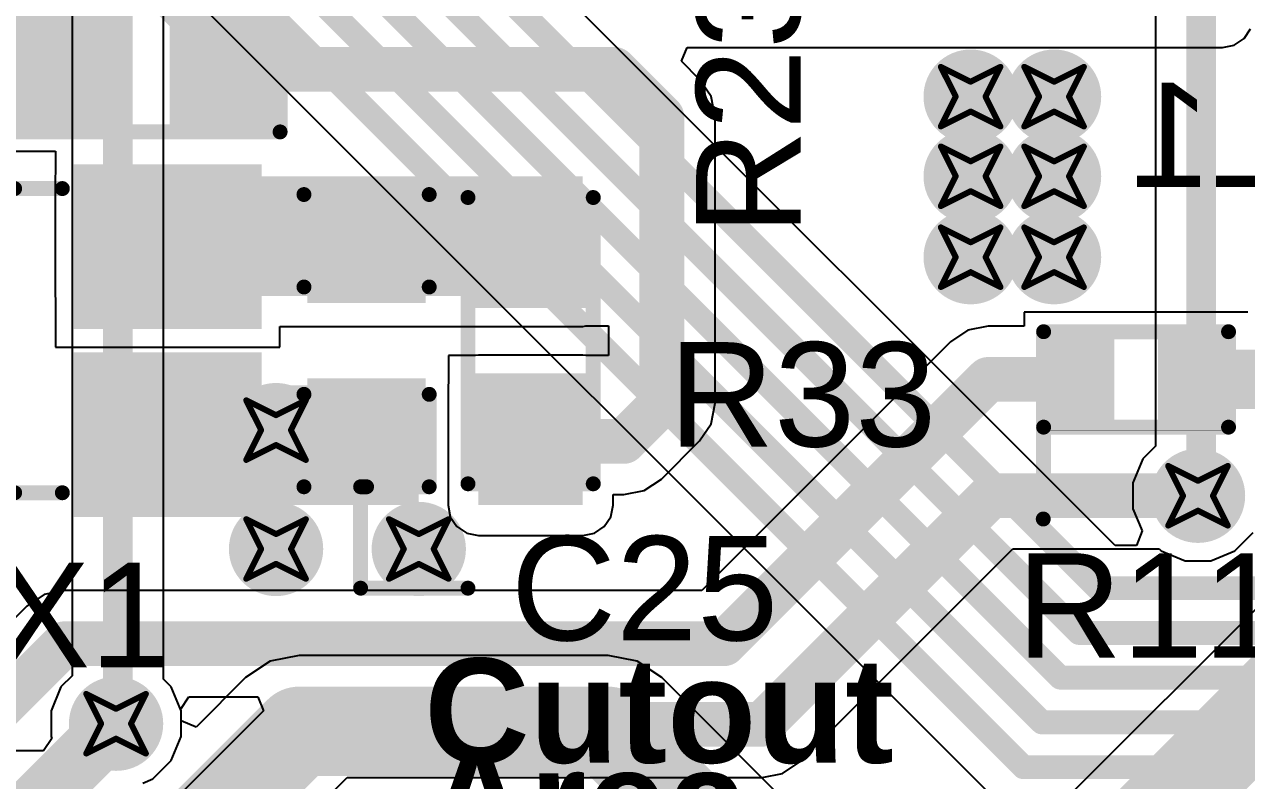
# Model space of a CAD drawing. Header units: inches. Extents: x -0.8 to 12, y -0.1 to 3.7.
# Drawn here: x 0.3073 to 0.717, y 0.0645 to 0.318 of the extents above; entities that cross this region are included whole.
import ezdxf

# ---------------------------------------------------------------- set-up
doc = ezdxf.new("R2010")
doc.units = ezdxf.units.IN
doc.header["$MEASUREMENT"] = 0
for name, color, linetype in [('Bottom Layer', 5, 'Continuous'), ('Bottom Overlay', 54, 'Continuous'), ('Bottom Solder', 6, 'Continuous'), ('Drill Drawing', 1, 'Continuous'), ('Top Layer', 1, 'Continuous'), ('Top Overlay', 2, 'Continuous'), ('Top Paste', 8, 'Continuous'), ('Top Solder', 216, 'Continuous'), ('Via Holes', 16, 'Continuous')]:
    doc.layers.add(name, color=color, linetype=linetype)
doc.styles.add('Arial', font='', dxfattribs={"height": 0.2})
doc.styles.add('Arial_Bold', font='', dxfattribs={"height": 0.2})
doc.styles.get('Arial').set_extended_font_data('Arial')
doc.styles.get('Arial_Bold').set_extended_font_data('Arial', bold=True)

# ---------------------------------------------------------------- blocks, each defined once
blk = doc.blocks.new('R___0402_4')
at = {"layer": 'Top Layer'}
for points in [[(-0.0275, -0.0125), (-0.0275, 0.0125), (-0.0095, 0.0125), (-0.0095, -0.0125)], [(0.0095, -0.0125), (0.0095, 0.0125), (0.0275, 0.0125), (0.0275, -0.0125)]]:
    blk.add_hatch(color=1, dxfattribs=at).paths.add_polyline_path(points)
at = {"layer": 'Top Paste'}
for points in [[(-0.0275, -0.0125), (-0.0275, 0.0125), (-0.0095, 0.0125), (-0.0095, -0.0125)], [(0.0095, -0.0125), (0.0095, 0.0125), (0.0275, 0.0125), (0.0275, -0.0125)]]:
    blk.add_hatch(color=8, dxfattribs=at).paths.add_polyline_path(points)
at = {"layer": 'Top Solder'}
for points in [[(-0.02967, -0.01467), (-0.02967, 0.01467), (-0.00733, 0.01467), (-0.00733, -0.01467)], [(0.00733, -0.01467), (0.00733, 0.01467), (0.02967, 0.01467), (0.02967, -0.01467)]]:
    blk.add_hatch(color=216, dxfattribs=at).paths.add_polyline_path(points)
at = {"layer": 'Top Overlay'}
for points, const_width in [([(-0.031, 0.016), (0.031, 0.016)], 0.005), ([(-0.031, -0.016), (-0.031, 0.016)], 0.005), ([(0.031, -0.016), (0.031, 0.016)], 0.005), ([(-0.031, -0.016), (0.031, -0.016)], 0.005), ([(-0.032, -0.017), (0.032, -0.017)], 0.000127)]:
    blk.add_lwpolyline(points, dxfattribs=dict(at, const_width=const_width))
for points, const_width in [([(-0.03225, 0.016, 1), (-0.02975, 0.016, 1)], 0.0025), ([(-0.03225, 0.016, 1), (-0.02975, 0.016, 1)], 0.0025), ([(0.02975, 0.016, 1), (0.03225, 0.016, 1)], 0.0025), ([(0.02975, 0.016, 1), (0.03225, 0.016, 1)], 0.0025), ([(-0.03225, -0.016, 1), (-0.02975, -0.016, 1)], 0.0025), ([(-0.03225, -0.016, 1), (-0.02975, -0.016, 1)], 0.0025), ([(0.02975, -0.016, 1), (0.03225, -0.016, 1)], 0.0025), ([(0.02975, -0.016, 1), (0.03225, -0.016, 1)], 0.0025), ([(-0.03203, -0.017, 1), (-0.03197, -0.017, 1)], 0.0000635), ([(0.03197, -0.017, 1), (0.03203, -0.017, 1)], 0.0000635)]:
    blk.add_lwpolyline(points, format="xyb", close=True, dxfattribs=dict(at, const_width=const_width))
blk = doc.blocks.new('NX3225GA_25MHZ_STD_CRG_2_18')
at = {"layer": 'Top Layer'}
for points in [[(-0.07087, 0.05512), (-0.01575, 0.05512), (-0.01575, 0.00787), (-0.07087, 0.00787)], [(0.01575, 0.05512), (0.07087, 0.05512), (0.07087, 0.00787), (0.01575, 0.00787)], [(-0.07087, -0.00787), (-0.01575, -0.00787), (-0.01575, -0.05512), (-0.07087, -0.05512)], [(0.01575, -0.00787), (0.07087, -0.00787), (0.07087, -0.05512), (0.01575, -0.05512)]]:
    blk.add_hatch(color=1, dxfattribs=at).paths.add_polyline_path(points)
at = {"layer": 'Top Paste'}
for points in [[(-0.07087, 0.05512), (-0.01575, 0.05512), (-0.01575, 0.00787), (-0.07087, 0.00787)], [(0.01575, 0.05512), (0.07087, 0.05512), (0.07087, 0.00787), (0.01575, 0.00787)], [(-0.07087, -0.00787), (-0.01575, -0.00787), (-0.01575, -0.05512), (-0.07087, -0.05512)], [(0.01575, -0.00787), (0.07087, -0.00787), (0.07087, -0.05512), (0.01575, -0.05512)]]:
    blk.add_hatch(color=8, dxfattribs=at).paths.add_polyline_path(points)
at = {"layer": 'Top Solder'}
for points in [[(-0.07487, 0.05912), (-0.01175, 0.05912), (-0.01175, 0.00387), (-0.07487, 0.00387)], [(0.01175, 0.05912), (0.07487, 0.05912), (0.07487, 0.00387), (0.01175, 0.00387)], [(-0.07487, -0.00387), (-0.01175, -0.00387), (-0.01175, -0.05912), (-0.07487, -0.05912)], [(0.01175, -0.00387), (0.07487, -0.00387), (0.07487, -0.05912), (0.01175, -0.05912)]]:
    blk.add_hatch(color=216, dxfattribs=at).paths.add_polyline_path(points)
at = {"layer": 'Top Overlay', "const_width": 0.005}
for points in [[(-0.008, 0.051), (0.008, 0.051)], [(-0.08241, -0.02694), (-0.07741, -0.03194)], [(-0.08241, -0.03694), (-0.08241, -0.02694)], [(-0.08241, -0.03694), (-0.07741, -0.03194)], [(-0.008, -0.051), (0.008, -0.051)]]:
    blk.add_lwpolyline(points, dxfattribs=at)
at = {"layer": 'Top Overlay', "const_width": 0.0025}
for points in [[(-0.00925, 0.051, 1), (-0.00675, 0.051, 1)], [(0.00675, 0.051, 1), (0.00925, 0.051, 1)], [(-0.08366, -0.02694, 1), (-0.08116, -0.02694, 1)], [(-0.08366, -0.02694, 1), (-0.08116, -0.02694, 1)], [(-0.07866, -0.03194, 1), (-0.07616, -0.03194, 1)], [(-0.07866, -0.03194, 1), (-0.07616, -0.03194, 1)], [(-0.08366, -0.03694, 1), (-0.08116, -0.03694, 1)], [(-0.08366, -0.03694, 1), (-0.08116, -0.03694, 1)], [(-0.00925, -0.051, 1), (-0.00675, -0.051, 1)], [(0.00675, -0.051, 1), (0.00925, -0.051, 1)]]:
    blk.add_lwpolyline(points, format="xyb", close=True, dxfattribs=at)
blk = doc.blocks.new('RES_0603_24')
at = {"layer": 'Top Layer'}
for points in [[(-0.015, 0.0175), (-0.015, -0.0175), (-0.045, -0.0175), (-0.045, 0.0175)], [(0.045, 0.0175), (0.045, -0.0175), (0.015, -0.0175), (0.015, 0.0175)]]:
    blk.add_hatch(color=1, dxfattribs=at).paths.add_polyline_path(points)
at = {"layer": 'Top Paste'}
for points in [[(-0.015, 0.0175), (-0.015, -0.0175), (-0.045, -0.0175), (-0.045, 0.0175)], [(0.045, 0.0175), (0.045, -0.0175), (0.015, -0.0175), (0.015, 0.0175)]]:
    blk.add_hatch(color=8, dxfattribs=at).paths.add_polyline_path(points)
at = {"layer": 'Top Solder'}
for points in [[(-0.011, 0.0215), (-0.011, -0.0215), (-0.049, -0.0215), (-0.049, 0.0215)], [(0.049, 0.0215), (0.049, -0.0215), (0.011, -0.0215), (0.011, 0.0215)]]:
    blk.add_hatch(color=216, dxfattribs=at).paths.add_polyline_path(points)
at = {"layer": 'Top Overlay', "const_width": 0.005}
for points in [[(0.048, 0.021), (-0.048, 0.021)], [(-0.048, -0.021), (-0.048, 0.021)], [(0.048, -0.021), (0.048, 0.021)], [(0.048, -0.021), (-0.048, -0.021)]]:
    blk.add_lwpolyline(points, dxfattribs=at)
at = {"layer": 'Top Overlay', "const_width": 0.0025}
for points in [[(-0.04925, 0.021, 1), (-0.04675, 0.021, 1)], [(-0.04925, 0.021, 1), (-0.04675, 0.021, 1)], [(0.04675, 0.021, 1), (0.04925, 0.021, 1)], [(0.04675, 0.021, 1), (0.04925, 0.021, 1)], [(-0.04925, -0.021, 1), (-0.04675, -0.021, 1)], [(-0.04925, -0.021, 1), (-0.04675, -0.021, 1)], [(0.04675, -0.021, 1), (0.04925, -0.021, 1)], [(0.04675, -0.021, 1), (0.04925, -0.021, 1)]]:
    blk.add_lwpolyline(points, format="xyb", close=True, dxfattribs=at)
blk = doc.blocks.new('RES_0603_25')
at = {"layer": 'Top Layer'}
for points in [[(-0.015, 0.0175), (-0.015, -0.0175), (-0.045, -0.0175), (-0.045, 0.0175)], [(0.045, 0.0175), (0.045, -0.0175), (0.015, -0.0175), (0.015, 0.0175)]]:
    blk.add_hatch(color=1, dxfattribs=at).paths.add_polyline_path(points)
at = {"layer": 'Top Paste'}
for points in [[(-0.015, 0.0175), (-0.015, -0.0175), (-0.045, -0.0175), (-0.045, 0.0175)], [(0.045, 0.0175), (0.045, -0.0175), (0.015, -0.0175), (0.015, 0.0175)]]:
    blk.add_hatch(color=8, dxfattribs=at).paths.add_polyline_path(points)
at = {"layer": 'Top Solder'}
for points in [[(-0.011, 0.0215), (-0.011, -0.0215), (-0.049, -0.0215), (-0.049, 0.0215)], [(0.049, 0.0215), (0.049, -0.0215), (0.011, -0.0215), (0.011, 0.0215)]]:
    blk.add_hatch(color=216, dxfattribs=at).paths.add_polyline_path(points)
at = {"layer": 'Top Overlay', "const_width": 0.005}
for points in [[(-0.048, 0.021), (0.048, 0.021)], [(-0.048, -0.021), (-0.048, 0.021)], [(0.048, -0.021), (0.048, 0.021)], [(-0.048, -0.021), (0.048, -0.021)]]:
    blk.add_lwpolyline(points, dxfattribs=at)
at = {"layer": 'Top Overlay', "const_width": 0.0025}
for points in [[(-0.04925, 0.021, 1), (-0.04675, 0.021, 1)], [(-0.04925, 0.021, 1), (-0.04675, 0.021, 1)], [(0.04675, 0.021, 1), (0.04925, 0.021, 1)], [(0.04675, 0.021, 1), (0.04925, 0.021, 1)], [(-0.04925, -0.021, 1), (-0.04675, -0.021, 1)], [(-0.04925, -0.021, 1), (-0.04675, -0.021, 1)], [(0.04675, -0.021, 1), (0.04925, -0.021, 1)], [(0.04675, -0.021, 1), (0.04925, -0.021, 1)]]:
    blk.add_lwpolyline(points, format="xyb", close=True, dxfattribs=at)
blk = doc.blocks.new('MINI_PCIE_PAD_54')
at = {"layer": 'Top Overlay', "style": 'Arial_Bold'}
for s, p in [('Cutout', (0.25632, 0.14526)), ('Area', (0.25632, 0.11485))]:
    blk.add_text(s, height=0.035, rotation=360, dxfattribs=at).set_placement(p)
blk = doc.blocks.new('CAP_0603_60')
at = {"layer": 'Top Layer'}
for points in [[(-0.015, 0.0175), (-0.015, -0.0175), (-0.045, -0.0175), (-0.045, 0.0175)], [(0.045, 0.0175), (0.045, -0.0175), (0.015, -0.0175), (0.015, 0.0175)]]:
    blk.add_hatch(color=1, dxfattribs=at).paths.add_polyline_path(points)
at = {"layer": 'Top Paste'}
for points in [[(-0.015, 0.0175), (-0.015, -0.0175), (-0.045, -0.0175), (-0.045, 0.0175)], [(0.045, 0.0175), (0.045, -0.0175), (0.015, -0.0175), (0.015, 0.0175)]]:
    blk.add_hatch(color=8, dxfattribs=at).paths.add_polyline_path(points)
at = {"layer": 'Top Solder'}
for points in [[(-0.01264, 0.01986), (-0.01264, -0.01986), (-0.04736, -0.01986), (-0.04736, 0.01986)], [(0.04736, 0.01986), (0.04736, -0.01986), (0.01264, -0.01986), (0.01264, 0.01986)]]:
    blk.add_hatch(color=216, dxfattribs=at).paths.add_polyline_path(points)
at = {"layer": 'Top Overlay', "const_width": 0.005}
for points in [[(-0.049, 0.021), (-0.049, -0.021)], [(-0.049, 0.021), (-0.018, 0.021)], [(0.018, 0.021), (0.049, 0.021)], [(0.049, 0.021), (0.049, -0.021)], [(-0.049, -0.021), (-0.018, -0.021)], [(0.018, -0.021), (0.049, -0.021)]]:
    blk.add_lwpolyline(points, dxfattribs=at)
at = {"layer": 'Top Overlay', "const_width": 0.0025}
for points in [[(-0.05025, 0.021, 1), (-0.04775, 0.021, 1)], [(-0.05025, 0.021, 1), (-0.04775, 0.021, 1)], [(-0.01925, 0.021, 1), (-0.01675, 0.021, 1)], [(0.01675, 0.021, 1), (0.01925, 0.021, 1)], [(0.04775, 0.021, 1), (0.05025, 0.021, 1)], [(0.04775, 0.021, 1), (0.05025, 0.021, 1)], [(-0.05025, -0.021, 1), (-0.04775, -0.021, 1)], [(-0.05025, -0.021, 1), (-0.04775, -0.021, 1)], [(-0.01925, -0.021, 1), (-0.01675, -0.021, 1)], [(0.01675, -0.021, 1), (0.01925, -0.021, 1)], [(0.04775, -0.021, 1), (0.05025, -0.021, 1)], [(0.04775, -0.021, 1), (0.05025, -0.021, 1)]]:
    blk.add_lwpolyline(points, format="xyb", close=True, dxfattribs=at)

msp = doc.modelspace()

# ---------------------------------------------------------------- hatches: boundary and pattern name
at = {"layer": 'Bottom Layer'}
h = msp.add_hatch(color=5, dxfattribs=at)
edge = h.paths.add_edge_path()
edge.add_arc((0.62454, 0.29383), 0.01181, 0, 360)
h = msp.add_hatch(color=5, dxfattribs=at)
edge = h.paths.add_edge_path()
edge.add_arc((0.6525, 0.29383), 0.01181, 0, 360)
h = msp.add_hatch(color=5, dxfattribs=at)
edge = h.paths.add_edge_path()
edge.add_arc((0.62454, 0.26712), 0.01181, 0, 360)
h = msp.add_hatch(color=5, dxfattribs=at)
edge = h.paths.add_edge_path()
edge.add_arc((0.6525, 0.26712), 0.01181, 0, 360)
h = msp.add_hatch(color=5, dxfattribs=at)
edge = h.paths.add_edge_path()
edge.add_arc((0.62454, 0.24), 0.01181, 0, 360)
h = msp.add_hatch(color=5, dxfattribs=at)
edge = h.paths.add_edge_path()
edge.add_arc((0.6525, 0.24), 0.01181, 0, 360)
h = msp.add_hatch(color=5, dxfattribs=at)
edge = h.paths.add_edge_path()
edge.add_arc((0.39165, 0.18201), 0.01181, 0, 360)
h = msp.add_hatch(color=5, dxfattribs=at)
edge = h.paths.add_edge_path()
edge.add_arc((0.70077, 0.16), 0.01181, 0, 360)
h = msp.add_hatch(color=5, dxfattribs=at)
edge = h.paths.add_edge_path()
edge.add_arc((0.39165, 0.14216), 0.01181, 0, 360)
h = msp.add_hatch(color=5, dxfattribs=at)
edge = h.paths.add_edge_path()
edge.add_arc((0.4395, 0.14216), 0.01181, 0, 360)
h = msp.add_hatch(color=5, dxfattribs=at)
edge = h.paths.add_edge_path()
edge.add_arc((0.33801, 0.08356), 0.01181, 0, 360)
at = {"layer": 'Bottom Solder'}
h = msp.add_hatch(color=6, dxfattribs=at)
edge = h.paths.add_edge_path()
edge.add_arc((0.62454, 0.29383), 0.01581, 0, 360)
h = msp.add_hatch(color=6, dxfattribs=at)
edge = h.paths.add_edge_path()
edge.add_arc((0.6525, 0.29383), 0.01581, 0, 360)
h = msp.add_hatch(color=6, dxfattribs=at)
edge = h.paths.add_edge_path()
edge.add_arc((0.62454, 0.26712), 0.01581, 0, 360)
h = msp.add_hatch(color=6, dxfattribs=at)
edge = h.paths.add_edge_path()
edge.add_arc((0.6525, 0.26712), 0.01581, 0, 360)
h = msp.add_hatch(color=6, dxfattribs=at)
edge = h.paths.add_edge_path()
edge.add_arc((0.62454, 0.24), 0.01581, 0, 360)
h = msp.add_hatch(color=6, dxfattribs=at)
edge = h.paths.add_edge_path()
edge.add_arc((0.6525, 0.24), 0.01581, 0, 360)
h = msp.add_hatch(color=6, dxfattribs=at)
edge = h.paths.add_edge_path()
edge.add_arc((0.39165, 0.18201), 0.01581, 0, 360)
h = msp.add_hatch(color=6, dxfattribs=at)
edge = h.paths.add_edge_path()
edge.add_arc((0.70077, 0.16), 0.01581, 0, 360)
h = msp.add_hatch(color=6, dxfattribs=at)
edge = h.paths.add_edge_path()
edge.add_arc((0.39165, 0.14216), 0.01581, 0, 360)
h = msp.add_hatch(color=6, dxfattribs=at)
edge = h.paths.add_edge_path()
edge.add_arc((0.4395, 0.14216), 0.01581, 0, 360)
h = msp.add_hatch(color=6, dxfattribs=at)
edge = h.paths.add_edge_path()
edge.add_arc((0.33801, 0.08356), 0.01581, 0, 360)
at = {"layer": 'Top Layer'}
h = msp.add_hatch(color=1, dxfattribs=at)
edge = h.paths.add_edge_path()
edge.add_arc((0.62454, 0.29383), 0.01181, 0, 360)
h = msp.add_hatch(color=1, dxfattribs=at)
edge = h.paths.add_edge_path()
edge.add_arc((0.6525, 0.29383), 0.01181, 0, 360)
h = msp.add_hatch(color=1, dxfattribs=at)
edge = h.paths.add_edge_path()
edge.add_arc((0.62454, 0.26712), 0.01181, 0, 360)
h = msp.add_hatch(color=1, dxfattribs=at)
edge = h.paths.add_edge_path()
edge.add_arc((0.6525, 0.26712), 0.01181, 0, 360)
for points in [[(0.32775, 0.22701), (0.4945, 0.22701), (0.4945, 0.26712), (0.32775, 0.26712)], [(0.6895, 0.18915), (0.749, 0.18915), (0.749, 0.209), (0.6895, 0.209)], [(0.32775, 0.15689), (0.4395, 0.15689), (0.4395, 0.19701), (0.32775, 0.19701)], [(0.4595, 0.15689), (0.4945, 0.15689), (0.4945, 0.19701), (0.4595, 0.19701)]]:
    msp.add_hatch(color=1, dxfattribs=at).paths.add_polyline_path(points)
h = msp.add_hatch(color=1, dxfattribs=at)
edge = h.paths.add_edge_path()
edge.add_arc((0.62454, 0.24), 0.01181, 0, 360)
h = msp.add_hatch(color=1, dxfattribs=at)
edge = h.paths.add_edge_path()
edge.add_arc((0.6525, 0.24), 0.01181, 0, 360)
h = msp.add_hatch(color=1, dxfattribs=at)
edge = h.paths.add_edge_path()
edge.add_arc((0.39165, 0.18201), 0.01181, 0, 360)
h = msp.add_hatch(color=1, dxfattribs=at)
edge = h.paths.add_edge_path()
edge.add_arc((0.70077, 0.16), 0.01181, 0, 360)
h = msp.add_hatch(color=1, dxfattribs=at)
edge = h.paths.add_edge_path()
edge.add_arc((0.39165, 0.14216), 0.01181, 0, 360)
h = msp.add_hatch(color=1, dxfattribs=at)
edge = h.paths.add_edge_path()
edge.add_arc((0.4395, 0.14216), 0.01181, 0, 360)
h = msp.add_hatch(color=1, dxfattribs=at)
edge = h.paths.add_edge_path()
edge.add_arc((0.33801, 0.08356), 0.01181, 0, 360)
at = {"layer": 'Top Solder'}
h = msp.add_hatch(color=216, dxfattribs=at)
edge = h.paths.add_edge_path()
edge.add_arc((0.62454, 0.29383), 0.01581, 0, 360)
h = msp.add_hatch(color=216, dxfattribs=at)
edge = h.paths.add_edge_path()
edge.add_arc((0.6525, 0.29383), 0.01581, 0, 360)
h = msp.add_hatch(color=216, dxfattribs=at)
edge = h.paths.add_edge_path()
edge.add_arc((0.62454, 0.26712), 0.01581, 0, 360)
h = msp.add_hatch(color=216, dxfattribs=at)
edge = h.paths.add_edge_path()
edge.add_arc((0.6525, 0.26712), 0.01581, 0, 360)
h = msp.add_hatch(color=216, dxfattribs=at)
edge = h.paths.add_edge_path()
edge.add_arc((0.62454, 0.24), 0.01581, 0, 360)
h = msp.add_hatch(color=216, dxfattribs=at)
edge = h.paths.add_edge_path()
edge.add_arc((0.6525, 0.24), 0.01581, 0, 360)
h = msp.add_hatch(color=216, dxfattribs=at)
edge = h.paths.add_edge_path()
edge.add_arc((0.39165, 0.18201), 0.01581, 0, 360)
h = msp.add_hatch(color=216, dxfattribs=at)
edge = h.paths.add_edge_path()
edge.add_arc((0.70077, 0.16), 0.01581, 0, 360)
h = msp.add_hatch(color=216, dxfattribs=at)
edge = h.paths.add_edge_path()
edge.add_arc((0.39165, 0.14216), 0.01581, 0, 360)
h = msp.add_hatch(color=216, dxfattribs=at)
edge = h.paths.add_edge_path()
edge.add_arc((0.4395, 0.14216), 0.01581, 0, 360)
h = msp.add_hatch(color=216, dxfattribs=at)
edge = h.paths.add_edge_path()
edge.add_arc((0.33801, 0.08356), 0.01581, 0, 360)
at = {"layer": 'Via Holes'}
h = msp.add_hatch(color=7, dxfattribs=at)
edge = h.paths.add_edge_path()
edge.add_arc((0.62454, 0.29383), 0.00591, 0, 360)
h = msp.add_hatch(color=7, dxfattribs=at)
edge = h.paths.add_edge_path()
edge.add_arc((0.6525, 0.29383), 0.00591, 0, 360)
h = msp.add_hatch(color=7, dxfattribs=at)
edge = h.paths.add_edge_path()
edge.add_arc((0.62454, 0.26712), 0.00591, 0, 360)
h = msp.add_hatch(color=7, dxfattribs=at)
edge = h.paths.add_edge_path()
edge.add_arc((0.6525, 0.26712), 0.00591, 0, 360)
h = msp.add_hatch(color=7, dxfattribs=at)
edge = h.paths.add_edge_path()
edge.add_arc((0.62454, 0.24), 0.00591, 0, 360)
h = msp.add_hatch(color=7, dxfattribs=at)
edge = h.paths.add_edge_path()
edge.add_arc((0.6525, 0.24), 0.00591, 0, 360)
h = msp.add_hatch(color=7, dxfattribs=at)
edge = h.paths.add_edge_path()
edge.add_arc((0.39165, 0.18201), 0.00591, 0, 360)
h = msp.add_hatch(color=7, dxfattribs=at)
edge = h.paths.add_edge_path()
edge.add_arc((0.70077, 0.16), 0.00591, 0, 360)
h = msp.add_hatch(color=7, dxfattribs=at)
edge = h.paths.add_edge_path()
edge.add_arc((0.39165, 0.14216), 0.00591, 0, 360)
h = msp.add_hatch(color=7, dxfattribs=at)
edge = h.paths.add_edge_path()
edge.add_arc((0.4395, 0.14216), 0.00591, 0, 360)
h = msp.add_hatch(color=7, dxfattribs=at)
edge = h.paths.add_edge_path()
edge.add_arc((0.33801, 0.08356), 0.00591, 0, 360)

# ---------------------------------------------------------------- linework, layer by layer
at = {"layer": 'Bottom Layer'}
for p, q in [((0.67298, 0.14327), (0.47377, 0.34248)), ((0.68652, 0.34252), (0.68652, 0.17659)), ((0.35886, 0.33216), (0.63212, 0.05891)), ((0.35386, 0.09855), (0.35386, 0.33009)), ((0.32327, 0.32587), (0.32327, 0.09967)), ((0.68652, 0.17659), (0.68228, 0.17235)), ((0.68228, 0.17235), (0.67896, 0.16434)), ((0.67896, 0.16434), (0.67896, 0.15566)), ((0.67896, 0.15566), (0.68202, 0.14827)), ((0.68202, 0.14827), (0.68012, 0.14327)), ((0.68012, 0.14327), (0.67298, 0.14327)), ((0.38965, 0.10455), (0.38138, 0.09902)), ((0.39941, 0.10649), (0.38965, 0.10455)), ((0.503, 0.10649), (0.39941, 0.10649)), ((0.51275, 0.10455), (0.503, 0.10649)), ((0.52102, 0.09902), (0.51275, 0.10455)), ((0.32327, 0.09967), (0.31952, 0.09591)), ((0.3565, 0.09591), (0.35386, 0.09855)), ((0.38138, 0.09902), (0.36482, 0.08246)), ((0.59255, 0.0275), (0.52102, 0.09902)), ((0.31952, 0.09591), (0.3162, 0.0879)), ((0.35982, 0.0879), (0.3565, 0.09591)), ((0.3162, 0.0879), (0.3162, 0.07922)), ((0.35982, 0.08453), (0.35982, 0.0879)), ((0.36482, 0.08246), (0.35982, 0.08453)), ((0.31644, 0.07865), (0.31366, 0.07449)), ((0.3162, 0.07922), (0.31644, 0.07865)), ((0.31366, 0.07449), (0.29597, 0.07449))]:
    msp.add_line(p, q, dxfattribs=at)
for points, const_width in [([(0.33857, 0.08356), (0.33857, 0.46133)], 0.01), ([(0.365, 0.34621), (0.64221, 0.069)], 0.008), ([(0.4129, 0.34074), (0.65464, 0.099)], 0.008), ([(0.70181, 0.16104), (0.70181, 0.34252)], 0.01), ([(0.39235, 0.34008), (0.64843, 0.084)], 0.008), ([(0.4372, 0.33765), (0.66085, 0.114)], 0.008), ([(0.4595, 0.33657), (0.66707, 0.129)], 0.008), ([(0.70077, 0.16), (0.70181, 0.16104)], 0.01), ([(0.66707, 0.129), (0.95479, 0.129)], 0.008), ([(0.66085, 0.114), (0.9121, 0.114)], 0.008), ([(0.65464, 0.099), (0.89862, 0.099)], 0.008), ([(0.36741, 0.049), (0.39941, 0.081)], 0.03), ([(0.39941, 0.081), (0.503, 0.081)], 0.03), ([(0.503, 0.081), (0.58199, 0.00201)], 0.03), ([(0.64843, 0.084), (0.87839, 0.084)], 0.008), ([(0.64221, 0.069), (0.8428, 0.069)], 0.008)]:
    msp.add_lwpolyline(points, dxfattribs=dict(at, const_width=const_width))
for points, const_width in [([(0.69827, 0.16, 1), (0.70327, 0.16, 1)], 0.005), ([(0.69931, 0.16104, 1), (0.70431, 0.16104, 1)], 0.005), ([(0.69931, 0.16104, 1), (0.70431, 0.16104, 1)], 0.005), ([(0.66507, 0.129, 1), (0.66907, 0.129, 1)], 0.004), ([(0.66507, 0.129, 1), (0.66907, 0.129, 1)], 0.004), ([(0.65885, 0.114, 1), (0.66285, 0.114, 1)], 0.004), ([(0.65885, 0.114, 1), (0.66285, 0.114, 1)], 0.004), ([(0.65264, 0.099, 1), (0.65664, 0.099, 1)], 0.004), ([(0.65264, 0.099, 1), (0.65664, 0.099, 1)], 0.004), ([(0.39191, 0.081, 1), (0.40691, 0.081, 1)], 0.015), ([(0.39191, 0.081, 1), (0.40691, 0.081, 1)], 0.015), ([(0.4955, 0.081, 1), (0.5105, 0.081, 1)], 0.015), ([(0.4955, 0.081, 1), (0.5105, 0.081, 1)], 0.015), ([(0.33607, 0.08356, 1), (0.34107, 0.08356, 1)], 0.005), ([(0.64643, 0.084, 1), (0.65043, 0.084, 1)], 0.004), ([(0.64643, 0.084, 1), (0.65043, 0.084, 1)], 0.004), ([(0.64021, 0.069, 1), (0.64421, 0.069, 1)], 0.004), ([(0.64021, 0.069, 1), (0.64421, 0.069, 1)], 0.004)]:
    msp.add_lwpolyline(points, format="xyb", close=True, dxfattribs=dict(at, const_width=const_width))
at = {"layer": 'Drill Drawing', "const_width": 0.002}
for points in [[(0.61454, 0.30383), (0.62454, 0.29883)], [(0.61454, 0.30383), (0.61954, 0.29383)], [(0.62454, 0.29883), (0.63454, 0.30383)], [(0.62954, 0.29383), (0.63454, 0.30383)], [(0.6425, 0.30383), (0.6525, 0.29883)], [(0.6425, 0.30383), (0.6475, 0.29383)], [(0.6525, 0.29883), (0.6625, 0.30383)], [(0.6575, 0.29383), (0.6625, 0.30383)], [(0.61454, 0.28383), (0.61954, 0.29383)], [(0.62954, 0.29383), (0.63454, 0.28383)], [(0.6425, 0.28383), (0.6475, 0.29383)], [(0.6575, 0.29383), (0.6625, 0.28383)], [(0.61454, 0.28383), (0.62454, 0.28883)], [(0.62454, 0.28883), (0.63454, 0.28383)], [(0.6425, 0.28383), (0.6525, 0.28883)], [(0.6525, 0.28883), (0.6625, 0.28383)], [(0.61454, 0.27712), (0.62454, 0.27212)], [(0.61454, 0.27712), (0.61954, 0.26712)], [(0.62454, 0.27212), (0.63454, 0.27712)], [(0.62954, 0.26712), (0.63454, 0.27712)], [(0.6425, 0.27712), (0.6525, 0.27212)], [(0.6425, 0.27712), (0.6475, 0.26712)], [(0.6525, 0.27212), (0.6625, 0.27712)], [(0.6575, 0.26712), (0.6625, 0.27712)], [(0.61454, 0.25712), (0.61954, 0.26712)], [(0.62954, 0.26712), (0.63454, 0.25712)], [(0.6425, 0.25712), (0.6475, 0.26712)], [(0.6575, 0.26712), (0.6625, 0.25712)], [(0.61454, 0.25712), (0.62454, 0.26212)], [(0.62454, 0.26212), (0.63454, 0.25712)], [(0.6425, 0.25712), (0.6525, 0.26212)], [(0.6525, 0.26212), (0.6625, 0.25712)], [(0.61454, 0.25), (0.62454, 0.245)], [(0.61454, 0.25), (0.61954, 0.24)], [(0.62454, 0.245), (0.63454, 0.25)], [(0.62954, 0.24), (0.63454, 0.25)], [(0.6425, 0.25), (0.6525, 0.245)], [(0.6425, 0.25), (0.6475, 0.24)], [(0.6525, 0.245), (0.6625, 0.25)], [(0.6575, 0.24), (0.6625, 0.25)], [(0.61454, 0.23), (0.61954, 0.24)], [(0.62954, 0.24), (0.63454, 0.23)], [(0.6425, 0.23), (0.6475, 0.24)], [(0.6575, 0.24), (0.6625, 0.23)], [(0.61454, 0.23), (0.62454, 0.235)], [(0.62454, 0.235), (0.63454, 0.23)], [(0.6425, 0.23), (0.6525, 0.235)], [(0.6525, 0.235), (0.6625, 0.23)], [(0.38165, 0.19201), (0.39165, 0.18701)], [(0.38165, 0.19201), (0.38665, 0.18201)], [(0.39165, 0.18701), (0.40165, 0.19201)], [(0.39665, 0.18201), (0.40165, 0.19201)], [(0.38165, 0.17201), (0.38665, 0.18201)], [(0.39665, 0.18201), (0.40165, 0.17201)], [(0.38165, 0.17201), (0.39165, 0.17701)], [(0.39165, 0.17701), (0.40165, 0.17201)], [(0.69077, 0.17), (0.70077, 0.165)], [(0.69077, 0.17), (0.69577, 0.16)], [(0.70077, 0.165), (0.71077, 0.17)], [(0.70577, 0.16), (0.71077, 0.17)], [(0.69077, 0.15), (0.69577, 0.16)], [(0.70577, 0.16), (0.71077, 0.15)], [(0.69077, 0.15), (0.70077, 0.155)], [(0.70077, 0.155), (0.71077, 0.15)], [(0.38165, 0.15216), (0.39165, 0.14716)], [(0.38165, 0.15216), (0.38665, 0.14216)], [(0.39165, 0.14716), (0.40165, 0.15216)], [(0.39665, 0.14216), (0.40165, 0.15216)], [(0.4295, 0.15216), (0.4395, 0.14716)], [(0.4295, 0.15216), (0.4345, 0.14216)], [(0.4395, 0.14716), (0.4495, 0.15216)], [(0.4445, 0.14216), (0.4495, 0.15216)], [(0.38165, 0.13216), (0.38665, 0.14216)], [(0.39665, 0.14216), (0.40165, 0.13216)], [(0.4295, 0.13216), (0.4345, 0.14216)], [(0.4445, 0.14216), (0.4495, 0.13216)], [(0.38165, 0.13216), (0.39165, 0.13716)], [(0.39165, 0.13716), (0.40165, 0.13216)], [(0.4295, 0.13216), (0.4395, 0.13716)], [(0.4395, 0.13716), (0.4495, 0.13216)], [(0.32801, 0.09356), (0.33801, 0.08856)], [(0.32801, 0.09356), (0.33301, 0.08356)], [(0.33801, 0.08856), (0.34801, 0.09356)], [(0.34301, 0.08356), (0.34801, 0.09356)], [(0.32801, 0.07356), (0.33301, 0.08356)], [(0.34301, 0.08356), (0.34801, 0.07356)], [(0.32801, 0.07356), (0.33801, 0.07856)], [(0.33801, 0.07856), (0.34801, 0.07356)]]:
    msp.add_lwpolyline(points, dxfattribs=at)
at = {"layer": 'Drill Drawing', "const_width": 0.001}
for points in [[(0.61404, 0.30383, 1), (0.61504, 0.30383, 1)], [(0.61404, 0.30383, 1), (0.61504, 0.30383, 1)], [(0.63404, 0.30383, 1), (0.63504, 0.30383, 1)], [(0.63404, 0.30383, 1), (0.63504, 0.30383, 1)], [(0.642, 0.30383, 1), (0.643, 0.30383, 1)], [(0.642, 0.30383, 1), (0.643, 0.30383, 1)], [(0.662, 0.30383, 1), (0.663, 0.30383, 1)], [(0.662, 0.30383, 1), (0.663, 0.30383, 1)], [(0.62404, 0.29883, 1), (0.62504, 0.29883, 1)], [(0.62404, 0.29883, 1), (0.62504, 0.29883, 1)], [(0.652, 0.29883, 1), (0.653, 0.29883, 1)], [(0.652, 0.29883, 1), (0.653, 0.29883, 1)], [(0.61904, 0.29383, 1), (0.62004, 0.29383, 1)], [(0.61904, 0.29383, 1), (0.62004, 0.29383, 1)], [(0.62904, 0.29383, 1), (0.63004, 0.29383, 1)], [(0.62904, 0.29383, 1), (0.63004, 0.29383, 1)], [(0.647, 0.29383, 1), (0.648, 0.29383, 1)], [(0.647, 0.29383, 1), (0.648, 0.29383, 1)], [(0.657, 0.29383, 1), (0.658, 0.29383, 1)], [(0.657, 0.29383, 1), (0.658, 0.29383, 1)], [(0.62404, 0.28883, 1), (0.62504, 0.28883, 1)], [(0.62404, 0.28883, 1), (0.62504, 0.28883, 1)], [(0.652, 0.28883, 1), (0.653, 0.28883, 1)], [(0.652, 0.28883, 1), (0.653, 0.28883, 1)], [(0.61404, 0.28383, 1), (0.61504, 0.28383, 1)], [(0.61404, 0.28383, 1), (0.61504, 0.28383, 1)], [(0.63404, 0.28383, 1), (0.63504, 0.28383, 1)], [(0.63404, 0.28383, 1), (0.63504, 0.28383, 1)], [(0.642, 0.28383, 1), (0.643, 0.28383, 1)], [(0.642, 0.28383, 1), (0.643, 0.28383, 1)], [(0.662, 0.28383, 1), (0.663, 0.28383, 1)], [(0.662, 0.28383, 1), (0.663, 0.28383, 1)], [(0.61404, 0.27712, 1), (0.61504, 0.27712, 1)], [(0.61404, 0.27712, 1), (0.61504, 0.27712, 1)], [(0.63404, 0.27712, 1), (0.63504, 0.27712, 1)], [(0.63404, 0.27712, 1), (0.63504, 0.27712, 1)], [(0.642, 0.27712, 1), (0.643, 0.27712, 1)], [(0.642, 0.27712, 1), (0.643, 0.27712, 1)], [(0.662, 0.27712, 1), (0.663, 0.27712, 1)], [(0.662, 0.27712, 1), (0.663, 0.27712, 1)], [(0.62404, 0.27212, 1), (0.62504, 0.27212, 1)], [(0.62404, 0.27212, 1), (0.62504, 0.27212, 1)], [(0.652, 0.27212, 1), (0.653, 0.27212, 1)], [(0.652, 0.27212, 1), (0.653, 0.27212, 1)], [(0.61904, 0.26712, 1), (0.62004, 0.26712, 1)], [(0.61904, 0.26712, 1), (0.62004, 0.26712, 1)], [(0.62904, 0.26712, 1), (0.63004, 0.26712, 1)], [(0.62904, 0.26712, 1), (0.63004, 0.26712, 1)], [(0.647, 0.26712, 1), (0.648, 0.26712, 1)], [(0.647, 0.26712, 1), (0.648, 0.26712, 1)], [(0.657, 0.26712, 1), (0.658, 0.26712, 1)], [(0.657, 0.26712, 1), (0.658, 0.26712, 1)], [(0.62404, 0.26212, 1), (0.62504, 0.26212, 1)], [(0.62404, 0.26212, 1), (0.62504, 0.26212, 1)], [(0.652, 0.26212, 1), (0.653, 0.26212, 1)], [(0.652, 0.26212, 1), (0.653, 0.26212, 1)], [(0.61404, 0.25712, 1), (0.61504, 0.25712, 1)], [(0.61404, 0.25712, 1), (0.61504, 0.25712, 1)], [(0.63404, 0.25712, 1), (0.63504, 0.25712, 1)], [(0.63404, 0.25712, 1), (0.63504, 0.25712, 1)], [(0.642, 0.25712, 1), (0.643, 0.25712, 1)], [(0.642, 0.25712, 1), (0.643, 0.25712, 1)], [(0.662, 0.25712, 1), (0.663, 0.25712, 1)], [(0.662, 0.25712, 1), (0.663, 0.25712, 1)], [(0.61404, 0.25, 1), (0.61504, 0.25, 1)], [(0.61404, 0.25, 1), (0.61504, 0.25, 1)], [(0.63404, 0.25, 1), (0.63504, 0.25, 1)], [(0.63404, 0.25, 1), (0.63504, 0.25, 1)], [(0.642, 0.25, 1), (0.643, 0.25, 1)], [(0.642, 0.25, 1), (0.643, 0.25, 1)], [(0.662, 0.25, 1), (0.663, 0.25, 1)], [(0.662, 0.25, 1), (0.663, 0.25, 1)], [(0.62404, 0.245, 1), (0.62504, 0.245, 1)], [(0.62404, 0.245, 1), (0.62504, 0.245, 1)], [(0.652, 0.245, 1), (0.653, 0.245, 1)], [(0.652, 0.245, 1), (0.653, 0.245, 1)], [(0.61904, 0.24, 1), (0.62004, 0.24, 1)], [(0.61904, 0.24, 1), (0.62004, 0.24, 1)], [(0.62904, 0.24, 1), (0.63004, 0.24, 1)], [(0.62904, 0.24, 1), (0.63004, 0.24, 1)], [(0.647, 0.24, 1), (0.648, 0.24, 1)], [(0.647, 0.24, 1), (0.648, 0.24, 1)], [(0.657, 0.24, 1), (0.658, 0.24, 1)], [(0.657, 0.24, 1), (0.658, 0.24, 1)], [(0.62404, 0.235, 1), (0.62504, 0.235, 1)], [(0.62404, 0.235, 1), (0.62504, 0.235, 1)], [(0.652, 0.235, 1), (0.653, 0.235, 1)], [(0.652, 0.235, 1), (0.653, 0.235, 1)], [(0.61404, 0.23, 1), (0.61504, 0.23, 1)], [(0.61404, 0.23, 1), (0.61504, 0.23, 1)], [(0.63404, 0.23, 1), (0.63504, 0.23, 1)], [(0.63404, 0.23, 1), (0.63504, 0.23, 1)], [(0.642, 0.23, 1), (0.643, 0.23, 1)], [(0.642, 0.23, 1), (0.643, 0.23, 1)], [(0.662, 0.23, 1), (0.663, 0.23, 1)], [(0.662, 0.23, 1), (0.663, 0.23, 1)], [(0.38115, 0.19201, 1), (0.38215, 0.19201, 1)], [(0.38115, 0.19201, 1), (0.38215, 0.19201, 1)], [(0.40115, 0.19201, 1), (0.40215, 0.19201, 1)], [(0.40115, 0.19201, 1), (0.40215, 0.19201, 1)], [(0.39115, 0.18701, 1), (0.39215, 0.18701, 1)], [(0.39115, 0.18701, 1), (0.39215, 0.18701, 1)], [(0.38615, 0.18201, 1), (0.38715, 0.18201, 1)], [(0.38615, 0.18201, 1), (0.38715, 0.18201, 1)], [(0.39615, 0.18201, 1), (0.39715, 0.18201, 1)], [(0.39615, 0.18201, 1), (0.39715, 0.18201, 1)], [(0.39115, 0.17701, 1), (0.39215, 0.17701, 1)], [(0.39115, 0.17701, 1), (0.39215, 0.17701, 1)], [(0.38115, 0.17201, 1), (0.38215, 0.17201, 1)], [(0.38115, 0.17201, 1), (0.38215, 0.17201, 1)], [(0.40115, 0.17201, 1), (0.40215, 0.17201, 1)], [(0.40115, 0.17201, 1), (0.40215, 0.17201, 1)], [(0.69027, 0.17, 1), (0.69127, 0.17, 1)], [(0.69027, 0.17, 1), (0.69127, 0.17, 1)], [(0.71027, 0.17, 1), (0.71127, 0.17, 1)], [(0.71027, 0.17, 1), (0.71127, 0.17, 1)], [(0.70027, 0.165, 1), (0.70127, 0.165, 1)], [(0.70027, 0.165, 1), (0.70127, 0.165, 1)], [(0.69527, 0.16, 1), (0.69627, 0.16, 1)], [(0.69527, 0.16, 1), (0.69627, 0.16, 1)], [(0.70527, 0.16, 1), (0.70627, 0.16, 1)], [(0.70527, 0.16, 1), (0.70627, 0.16, 1)], [(0.70027, 0.155, 1), (0.70127, 0.155, 1)], [(0.70027, 0.155, 1), (0.70127, 0.155, 1)], [(0.38115, 0.15216, 1), (0.38215, 0.15216, 1)], [(0.38115, 0.15216, 1), (0.38215, 0.15216, 1)], [(0.40115, 0.15216, 1), (0.40215, 0.15216, 1)], [(0.40115, 0.15216, 1), (0.40215, 0.15216, 1)], [(0.429, 0.15216, 1), (0.43, 0.15216, 1)], [(0.429, 0.15216, 1), (0.43, 0.15216, 1)], [(0.449, 0.15216, 1), (0.45, 0.15216, 1)], [(0.449, 0.15216, 1), (0.45, 0.15216, 1)], [(0.39115, 0.14716, 1), (0.39215, 0.14716, 1)], [(0.39115, 0.14716, 1), (0.39215, 0.14716, 1)], [(0.439, 0.14716, 1), (0.44, 0.14716, 1)], [(0.439, 0.14716, 1), (0.44, 0.14716, 1)], [(0.69027, 0.15, 1), (0.69127, 0.15, 1)], [(0.69027, 0.15, 1), (0.69127, 0.15, 1)], [(0.71027, 0.15, 1), (0.71127, 0.15, 1)], [(0.71027, 0.15, 1), (0.71127, 0.15, 1)], [(0.38615, 0.14216, 1), (0.38715, 0.14216, 1)], [(0.38615, 0.14216, 1), (0.38715, 0.14216, 1)], [(0.39615, 0.14216, 1), (0.39715, 0.14216, 1)], [(0.39615, 0.14216, 1), (0.39715, 0.14216, 1)], [(0.434, 0.14216, 1), (0.435, 0.14216, 1)], [(0.434, 0.14216, 1), (0.435, 0.14216, 1)], [(0.444, 0.14216, 1), (0.445, 0.14216, 1)], [(0.444, 0.14216, 1), (0.445, 0.14216, 1)], [(0.39115, 0.13716, 1), (0.39215, 0.13716, 1)], [(0.39115, 0.13716, 1), (0.39215, 0.13716, 1)], [(0.439, 0.13716, 1), (0.44, 0.13716, 1)], [(0.439, 0.13716, 1), (0.44, 0.13716, 1)], [(0.38115, 0.13216, 1), (0.38215, 0.13216, 1)], [(0.38115, 0.13216, 1), (0.38215, 0.13216, 1)], [(0.40115, 0.13216, 1), (0.40215, 0.13216, 1)], [(0.40115, 0.13216, 1), (0.40215, 0.13216, 1)], [(0.429, 0.13216, 1), (0.43, 0.13216, 1)], [(0.429, 0.13216, 1), (0.43, 0.13216, 1)], [(0.449, 0.13216, 1), (0.45, 0.13216, 1)], [(0.449, 0.13216, 1), (0.45, 0.13216, 1)], [(0.32751, 0.09356, 1), (0.32851, 0.09356, 1)], [(0.32751, 0.09356, 1), (0.32851, 0.09356, 1)], [(0.34751, 0.09356, 1), (0.34851, 0.09356, 1)], [(0.34751, 0.09356, 1), (0.34851, 0.09356, 1)], [(0.33751, 0.08856, 1), (0.33851, 0.08856, 1)], [(0.33751, 0.08856, 1), (0.33851, 0.08856, 1)], [(0.33251, 0.08356, 1), (0.33351, 0.08356, 1)], [(0.33251, 0.08356, 1), (0.33351, 0.08356, 1)], [(0.34251, 0.08356, 1), (0.34351, 0.08356, 1)], [(0.34251, 0.08356, 1), (0.34351, 0.08356, 1)], [(0.33751, 0.07856, 1), (0.33851, 0.07856, 1)], [(0.33751, 0.07856, 1), (0.33851, 0.07856, 1)], [(0.32751, 0.07356, 1), (0.32851, 0.07356, 1)], [(0.32751, 0.07356, 1), (0.32851, 0.07356, 1)], [(0.34751, 0.07356, 1), (0.34851, 0.07356, 1)], [(0.34751, 0.07356, 1), (0.34851, 0.07356, 1)]]:
    msp.add_lwpolyline(points, format="xyb", close=True, dxfattribs=at)
at = {"layer": 'Top Layer'}
for p, q in [((0.71621, 0.3133), (0.71842, 0.3166)), ((0.7129, 0.31109), (0.71621, 0.3133)), ((0.52754, 0.30569), (0.52946, 0.31031)), ((0.52946, 0.31031), (0.709, 0.31031)), ((0.709, 0.31031), (0.7129, 0.31109)), ((0.53362, 0.29962), (0.52754, 0.30569)), ((0.53748, 0.29383), (0.53362, 0.29962)), ((0.53884, 0.287), (0.53748, 0.29383)), ((0.53884, 0.191), (0.53884, 0.287)), ((0.29, 0.27551), (0.31775, 0.27551)), ((0.31775, 0.27551), (0.31775, 0.26811)), ((0.31775, 0.26811), (0.31755, 0.26712)), ((0.31755, 0.26712), (0.31755, 0.22701)), ((0.31755, 0.22701), (0.31775, 0.22602)), ((0.31775, 0.22602), (0.31775, 0.20988)), ((0.7175, 0.22151), (0.6425, 0.22151)), ((0.6425, 0.22151), (0.6425, 0.21685)), ((0.39287, 0.20988), (0.39287, 0.21681)), ((0.39287, 0.21681), (0.4945, 0.21681)), ((0.4945, 0.21681), (0.49548, 0.21701)), ((0.49548, 0.21701), (0.50316, 0.21701)), ((0.50316, 0.21701), (0.50316, 0.20701)), ((0.6236, 0.21549), (0.61781, 0.21162)), ((0.63042, 0.21685), (0.6236, 0.21549)), ((0.6425, 0.21685), (0.63042, 0.21685)), ((0.31775, 0.20988), (0.39287, 0.20988)), ((0.61781, 0.21162), (0.5344, 0.12821)), ((0.61781, 0.21162), (0.61781, 0.21162)), ((0.45852, 0.20701), (0.4495, 0.20701)), ((0.4495, 0.20701), (0.4495, 0.19799)), ((0.4595, 0.2072), (0.45852, 0.20701)), ((0.4945, 0.2072), (0.4595, 0.2072)), ((0.49548, 0.20701), (0.4945, 0.2072)), ((0.50316, 0.20701), (0.49548, 0.20701)), ((0.4495, 0.19799), (0.4493, 0.19701)), ((0.4493, 0.19701), (0.4493, 0.15689)), ((0.53748, 0.18417), (0.53884, 0.191)), ((0.53884, 0.191), (0.53884, 0.191)), ((0.53362, 0.17838), (0.53748, 0.18417)), ((0.52083, 0.1656), (0.53362, 0.17838)), ((0.53362, 0.17838), (0.53362, 0.17838)), ((0.51504, 0.16173), (0.52083, 0.1656)), ((0.5047, 0.15689), (0.5047, 0.16037)), ((0.5047, 0.16037), (0.50821, 0.16037)), ((0.50821, 0.16037), (0.51504, 0.16173)), ((0.4493, 0.15689), (0.45008, 0.15299)), ((0.50392, 0.15299), (0.5047, 0.15689)), ((0.45008, 0.15299), (0.45229, 0.14968)), ((0.50171, 0.14968), (0.50392, 0.15299)), ((0.75376, 0.15568), (0.65306, 0.05498)), ((0.45229, 0.14968), (0.4556, 0.14747)), ((0.4984, 0.14747), (0.50171, 0.14968)), ((0.71313, 0.14151), (0.71926, 0.14765)), ((0.4556, 0.14747), (0.4595, 0.14669)), ((0.4595, 0.14669), (0.4945, 0.14669)), ((0.4945, 0.14669), (0.4984, 0.14747)), ((0.56725, 0.07075), (0.63865, 0.14216)), ((0.63865, 0.14216), (0.68777, 0.14216)), ((0.68777, 0.14216), (0.68842, 0.14151)), ((0.68842, 0.14151), (0.69643, 0.13819)), ((0.70511, 0.13819), (0.71313, 0.14151)), ((0.69643, 0.13819), (0.70511, 0.13819)), ((0.32069, 0.12821), (0.31387, 0.12685)), ((0.5344, 0.12821), (0.32069, 0.12821)), ((0.30808, 0.12299), (0.27414, 0.08905)), ((0.31387, 0.12685), (0.30808, 0.12299)), ((0.35962, 0.08837), (0.3624, 0.09253)), ((0.3624, 0.09253), (0.38552, 0.09253)), ((0.38552, 0.09253), (0.38743, 0.08791)), ((0.38743, 0.08791), (0.33552, 0.036)), ((0.35982, 0.0879), (0.35962, 0.08837)), ((0.35982, 0.07922), (0.35982, 0.0879)), ((0.3565, 0.0712), (0.35982, 0.07922)), ((0.35036, 0.06507), (0.3565, 0.0712)), ((0.56146, 0.06688), (0.56725, 0.07075)), ((0.55463, 0.06553), (0.56146, 0.06688)), ((0.34694, 0.06365), (0.35036, 0.06507)), ((0.36076, 0.01077), (0.41552, 0.06553)), ((0.41552, 0.06553), (0.55463, 0.06553))]:
    msp.add_line(p, q, dxfattribs=at)
for points, const_width in [([(0.315, 0.30551), (0.33416, 0.32466)], 0.01), ([(0.35384, 0.32666), (0.375, 0.30551)], 0.01), ([(0.315, 0.30301), (0.315, 0.30551)], 0.015), ([(0.375, 0.30301), (0.375, 0.30551)], 0.015), ([(0.1745, 0.30301), (0.315, 0.30301)], 0.015), ([(0.375, 0.30301), (0.50499, 0.30301)], 0.015), ([(0.50499, 0.30301), (0.521, 0.287)], 0.015), ([(0.521, 0.191), (0.521, 0.287)], 0.015), ([(0.54179, 0.11037), (0.63042, 0.19901)], 0.015), ([(0.63042, 0.19901), (0.6615, 0.19901)], 0.015), ([(0.50821, 0.17821), (0.521, 0.191)], 0.015), ([(0.477, 0.18201), (0.48079, 0.17821)], 0.015), ([(0.48079, 0.17821), (0.50821, 0.17821)], 0.015), ([(0.55463, 0.08337), (0.63126, 0.16)], 0.015), ([(0.63126, 0.16), (0.70077, 0.16)], 0.015), ([(0.67109, 0.03696), (0.77179, 0.13766)], 0.03), ([(0.28153, 0.0712), (0.32069, 0.11037)], 0.015), ([(0.32069, 0.11037), (0.54179, 0.11037)], 0.015), ([(0.27951, 0.02506), (0.33801, 0.08356)], 0.02), ([(0.33895, 0.01419), (0.40813, 0.08337)], 0.015), ([(0.40813, 0.08337), (0.55463, 0.08337)], 0.015)]:
    msp.add_lwpolyline(points, dxfattribs=dict(at, const_width=const_width))
for points, const_width in [([(0.31125, 0.30551, 1), (0.31875, 0.30551, 1)], 0.0075), ([(0.37125, 0.30551, 1), (0.37875, 0.30551, 1)], 0.0075), ([(0.31125, 0.30301, 1), (0.31875, 0.30301, 1)], 0.0075), ([(0.31125, 0.30301, 1), (0.31875, 0.30301, 1)], 0.0075), ([(0.3125, 0.30551, 1), (0.3175, 0.30551, 1)], 0.005), ([(0.37125, 0.30301, 1), (0.37875, 0.30301, 1)], 0.0075), ([(0.37125, 0.30301, 1), (0.37875, 0.30301, 1)], 0.0075), ([(0.3725, 0.30551, 1), (0.3775, 0.30551, 1)], 0.005), ([(0.50124, 0.30301, 1), (0.50874, 0.30301, 1)], 0.0075), ([(0.50124, 0.30301, 1), (0.50874, 0.30301, 1)], 0.0075), ([(0.51725, 0.287, 1), (0.52475, 0.287, 1)], 0.0075), ([(0.51725, 0.287, 1), (0.52475, 0.287, 1)], 0.0075), ([(0.62667, 0.19901, 1), (0.63417, 0.19901, 1)], 0.0075), ([(0.62667, 0.19901, 1), (0.63417, 0.19901, 1)], 0.0075), ([(0.65775, 0.19901, 1), (0.66525, 0.19901, 1)], 0.0075), ([(0.51725, 0.191, 1), (0.52475, 0.191, 1)], 0.0075), ([(0.51725, 0.191, 1), (0.52475, 0.191, 1)], 0.0075), ([(0.47325, 0.18201, 1), (0.48075, 0.18201, 1)], 0.0075), ([(0.47704, 0.17821, 1), (0.48454, 0.17821, 1)], 0.0075), ([(0.47704, 0.17821, 1), (0.48454, 0.17821, 1)], 0.0075), ([(0.50446, 0.17821, 1), (0.51196, 0.17821, 1)], 0.0075), ([(0.50446, 0.17821, 1), (0.51196, 0.17821, 1)], 0.0075), ([(0.62751, 0.16, 1), (0.63501, 0.16, 1)], 0.0075), ([(0.62751, 0.16, 1), (0.63501, 0.16, 1)], 0.0075), ([(0.69702, 0.16, 1), (0.70452, 0.16, 1)], 0.0075), ([(0.31694, 0.11037, 1), (0.32444, 0.11037, 1)], 0.0075), ([(0.31694, 0.11037, 1), (0.32444, 0.11037, 1)], 0.0075), ([(0.53804, 0.11037, 1), (0.54554, 0.11037, 1)], 0.0075), ([(0.53804, 0.11037, 1), (0.54554, 0.11037, 1)], 0.0075), ([(0.33301, 0.08356, 1), (0.34301, 0.08356, 1)], 0.01), ([(0.40438, 0.08337, 1), (0.41188, 0.08337, 1)], 0.0075), ([(0.40438, 0.08337, 1), (0.41188, 0.08337, 1)], 0.0075), ([(0.55088, 0.08337, 1), (0.55838, 0.08337, 1)], 0.0075), ([(0.55088, 0.08337, 1), (0.55838, 0.08337, 1)], 0.0075)]:
    msp.add_lwpolyline(points, format="xyb", close=True, dxfattribs=dict(at, const_width=const_width))
at = {"layer": 'Top Overlay', "const_width": 0.005}
for points in [[(0.64888, 0.1522), (0.649, 0.18301)], [(0.42, 0.12901), (0.42, 0.16301)], [(0.42, 0.16301), (0.422, 0.16301)], [(0.42, 0.12901), (0.456, 0.12901)]]:
    msp.add_lwpolyline(points, dxfattribs=at)
at = {"layer": 'Top Overlay', "const_width": 0.0025}
for points in [[(0.64775, 0.18301, 1), (0.65025, 0.18301, 1)], [(0.41875, 0.16301, 1), (0.42125, 0.16301, 1)], [(0.41875, 0.16301, 1), (0.42125, 0.16301, 1)], [(0.42075, 0.16301, 1), (0.42325, 0.16301, 1)], [(0.64763, 0.1522, 1), (0.65013, 0.1522, 1)], [(0.41875, 0.12901, 1), (0.42125, 0.12901, 1)], [(0.41875, 0.12901, 1), (0.42125, 0.12901, 1)], [(0.45475, 0.12901, 1), (0.45725, 0.12901, 1)]]:
    msp.add_lwpolyline(points, format="xyb", close=True, dxfattribs=at)

# ---------------------------------------------------------------- block references
for name, p in [('RES_0603_25', (0.345, 0.30301)), ('NX3225GA_25MHZ_STD_CRG_2_18', (0.312, 0.21201)), ('R___0402_4', (0.68, 0.19901)), ('MINI_PCIE_PAD_54', (0.18502, -0.0748))]:
    msp.add_blockref(name, p)
for name, p, rotation in [('CAP_0603_60', (0.422, 0.21201), 90), ('RES_0603_24', (0.477, 0.21201), 270)]:
    msp.add_blockref(name, p, dxfattribs=dict(rotation=rotation))

# ---------------------------------------------------------------- texts
at = {"layer": 'Bottom Overlay', "style": 'Arial', "text_generation_flag": 2}
msp.add_text('L1', height=0.035, dxfattribs=at).set_placement((0.73233, 0.26351))
at = {"layer": 'Top Overlay', "style": 'Arial'}
msp.add_text('R23', height=0.035, rotation=90, dxfattribs=at).set_placement((0.56749, 0.24735))
for s, p in [('R33', (0.52334, 0.17651)), ('C25', (0.47035, 0.11151)), ('R11', (0.63997, 0.10571)), ('X1', (0.29667, 0.10251))]:
    msp.add_text(s, height=0.035, dxfattribs=at).set_placement(p)

doc.saveas('drawing.dxf')
